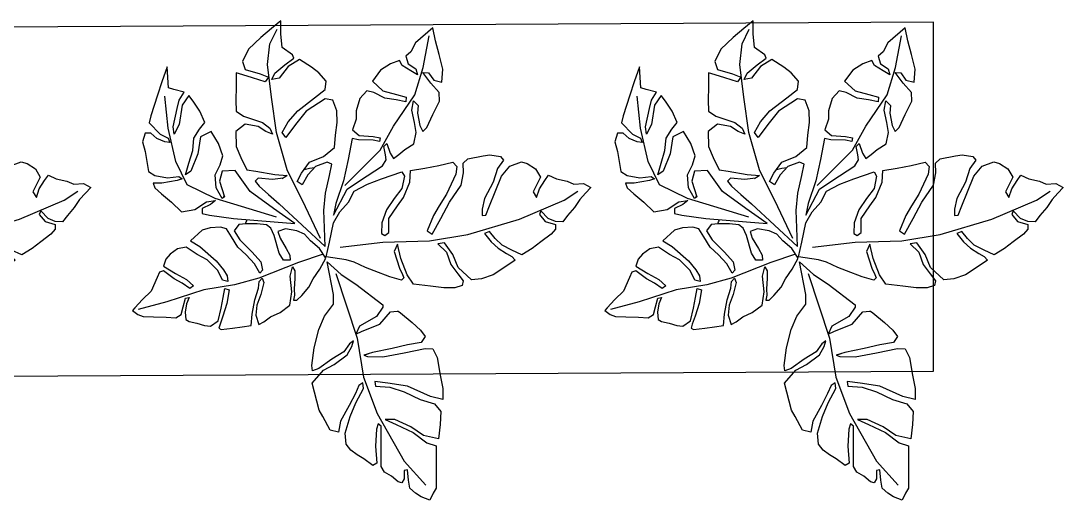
# Model space of a CAD drawing. Header units: millimetres. Extents: x 72 to 2370, y -203 to 794.
# Drawn here: x 1887.882 to 1889.674, y 285.325 to 286.149 of the extents above; entities that cross this region are included whole.
import ezdxf

# ---------------------------------------------------------------- set-up
doc = ezdxf.new("R2010")
doc.units = ezdxf.units.MM
doc.layers.add('Barandal', color=138, linetype='Continuous', lineweight=30)
doc.layers.add('planting plan', color=92, linetype='Continuous')
doc.layers.add('planting render', color=7, linetype='Continuous')

# ---------------------------------------------------------------- blocks, each defined once
blk = doc.blocks.new('philodendron')
at = {"layer": 'planting render', "color": 94}
for p, q in [((-18739.11, -11552.45), (-18765.5, -11545.31)), ((-18705.28, -11563.3), (-18739.11, -11552.45)), ((-18677.03, -11567.96), (-18705.28, -11563.3)), ((-18654.68, -11574.16), (-18677.03, -11567.96)), ((-18618.37, -11588.43), (-18654.68, -11574.16)), ((-18595.71, -11596.18), (-18618.37, -11588.43))]:
    blk.add_line(p, q, dxfattribs=at)
for points in [[(-18497.89, -11370.52), (-18505.77, -11373.67), (-18511.03, -11376.82), (-18516.28, -11381.54), (-18517.33, -11388.89), (-18518.38, -11398.34), (-18521.54, -11397.82), (-18521.54, -11389.94), (-18523.64, -11386.27), (-18526.79, -11387.32), (-18533.09, -11392.57), (-18539.4, -11396.24), (-18542.55, -11401.49), (-18542.55, -11413.57), (-18542.55, -11429.32), (-18542.55, -11438.25), (-18545.18, -11440.35), (-18546.75, -11435.62), (-18547.59, -11420.14), (-18546.36, -11404.27), (-18550.04, -11402.17), (-18558.31, -11408.32), (-18564.62, -11412), (-18570.4, -11416.2), (-18574.6, -11421.97), (-18575.65, -11431.95), (-18570.92, -11447.17), (-18565.67, -11459.78), (-18558.84, -11472.9), (-18559.36, -11478.15), (-18563.04, -11475.53), (-18566.2, -11468.18), (-18571.97, -11457.15), (-18579.86, -11442.97), (-18581.54, -11432.95), (-18589.42, -11434.52), (-18596.14, -11447.17), (-18599.24, -11452.99), (-18601.4, -11461.35), (-18605.85, -11477.89), (-18595.42, -11489.54), (-18585.64, -11494.95), (-18573.55, -11503.88), (-18569.35, -11511.23), (-18567.77, -11516.48), (-18571.45, -11513.86), (-18576.7, -11506.51), (-18587.74, -11499.68), (-18599.82, -11491.28), (-18605.6, -11489.18), (-18606.13, -11493.9), (-18604.02, -11510.18), (-18599.82, -11526.98), (-18594.57, -11539.06), (-18586.16, -11550.08), (-18586.16, -11559.01), (-18591.94, -11588.94), (-18579.33, -11577.39), (-18565.67, -11568.46), (-18540.86, -11549.45), (-18540.86, -11547.35), (-18546.91, -11538.75), (-18562.52, -11530.13), (-18565.67, -11522.78), (-18559.89, -11525.41), (-18543.76, -11531.92), (-18534.03, -11543.15), (-18527.73, -11543.67), (-18526.93, -11543.9), (-18524.69, -11542.21), (-18514.18, -11533.28), (-18506.3, -11526.46), (-18502.09, -11520.68), (-18505.77, -11514.91), (-18518.38, -11512.81), (-18532.57, -11509.66), (-18550.43, -11505.98), (-18558.31, -11503.35), (-18555.16, -11502.3), (-18540.98, -11501.78), (-18521.54, -11505.46), (-18502.09, -11509.66), (-18495.26, -11509.13), (-18491.06, -11501.25), (-18488.43, -11484.98), (-18485.81, -11472.9), (-18485.81, -11462.93), (-18497.37, -11465.55), (-18518.38, -11475), (-18536.25, -11477.63), (-18548.33, -11479.2), (-18547.81, -11475), (-18534.67, -11473.95), (-18521.54, -11469.75), (-18506.82, -11462.93), (-18493.69, -11458.73), (-18487.91, -11451.9), (-18488.43, -11439.82), (-18490.01, -11426.7), (-18503.67, -11429.85), (-18515.23, -11437.72), (-18529.94, -11444.55), (-18538.87, -11444.55), (-18528.89, -11439.82), (-18513.13, -11432.47), (-18500.52, -11423.02), (-18492.11, -11420.4), (-18492.11, -11404.12), (-18492.11, -11390.47), (-18492.11, -11381.54), (-18494.74, -11376.82)], [(-18770.66, -11544.49), (-18765.54, -11540.78), (-18760.66, -11538.82), (-18751.21, -11538.5), (-18739.81, -11538.17), (-18730.7, -11537.52), (-18725.81, -11540.78), (-18724.18, -11547.61), (-18721.9, -11555.75), (-18718.65, -11556.4), (-18720.93, -11550.54), (-18722.23, -11542.73), (-18721.58, -11536.22), (-18718.65, -11534.27), (-18711.48, -11532.64), (-18704.65, -11530.69), (-18699.11, -11530.04), (-18691.95, -11534.92), (-18689.34, -11546.63), (-18687.39, -11556.4), (-18685.76, -11564.53), (-18681.85, -11563.23), (-18684.13, -11550.86), (-18687.71, -11539.15), (-18690.32, -11531.99), (-18691.29, -11528.08), (-18689.34, -11527.11), (-18678.92, -11528.08), (-18670.13, -11529.39), (-18661.66, -11530.69), (-18660.69, -11541.1), (-18658.41, -11554.12), (-18655.15, -11564.86), (-18654.5, -11571.04), (-18651.57, -11573.97), (-18650.26, -11570.06), (-18652.87, -11559), (-18656.45, -11549.24), (-18657.43, -11540.13), (-18654.82, -11531.66), (-18650.26, -11533.94), (-18644.08, -11538.5), (-18635.29, -11542.4), (-18626.17, -11549.24), (-18624.54, -11561.6), (-18625.84, -11575.92), (-18623.89, -11584.38), (-18621.61, -11580.8), (-18621.61, -11573.97), (-18622.26, -11563.88), (-18621.93, -11558.35), (-18622.91, -11553.79), (-18619.98, -11553.79), (-18615.42, -11558.02), (-18608.91, -11565.83), (-18605, -11573.32), (-18598.81, -11582.43), (-18593.28, -11592.52), (-18599.14, -11601.3), (-18607.28, -11608.14), (-18612.82, -11614.32), (-18619.98, -11617.57), (-18630.4, -11619.2), (-18637.24, -11616.92), (-18635.29, -11610.74), (-18629.75, -11601.3), (-18626.17, -11595.12), (-18625.84, -11590.56), (-18632.03, -11590.56), (-18635.94, -11597.07), (-18640.5, -11613.02), (-18643.75, -11619.85), (-18647.66, -11622.78), (-18656.13, -11623.76), (-18666.22, -11623.76), (-18673.06, -11623.11), (-18677.29, -11617.57), (-18672.08, -11609.11), (-18660.69, -11597.72), (-18652.87, -11588.94), (-18651.24, -11581.45), (-18653.85, -11578.52), (-18658.73, -11587.31), (-18666.22, -11595.45), (-18674.04, -11602.6), (-18679.9, -11612.04), (-18684.46, -11619.2), (-18689.99, -11620.83), (-18699.44, -11620.18), (-18706.6, -11617.9), (-18717.34, -11608.13), (-18708.88, -11602.93), (-18693.9, -11589.91), (-18687.06, -11581.78), (-18683.81, -11576.25), (-18683.15, -11571.04), (-18688.04, -11572.34), (-18692.27, -11581.13), (-18702.04, -11590.89), (-18711.16, -11595.77), (-18721.25, -11602.6), (-18729.39, -11600.98), (-18735.91, -11596.1), (-18740.14, -11591.54), (-18742.18, -11585.11), (-18731.02, -11578.2), (-18720.93, -11572.67), (-18714.74, -11567.13), (-18718, -11564.53), (-18725.16, -11569.41), (-18732.32, -11573.32), (-18742.09, -11580.8), (-18745.68, -11579.5), (-18747.96, -11574.62), (-18753.49, -11562.25), (-18761.31, -11554.44), (-18768.47, -11546.96)], [(-18350.25, -11657.03), (-18355.05, -11651.87), (-18360.4, -11646.08), (-18365.3, -11638.96), (-18371.54, -11631.39), (-18375.99, -11625.6), (-18382.68, -11626.04), (-18389.36, -11628.72), (-18396.05, -11635.84), (-18397.38, -11632.28), (-18392.04, -11626.04), (-18382.68, -11623.37), (-18382.68, -11618.92), (-18386.69, -11614.47), (-18396.05, -11607.34), (-18404.07, -11601.11), (-18413.42, -11595.32), (-18422.78, -11599.77), (-18431.69, -11604.22), (-18437.93, -11610.46), (-18443.28, -11616.69), (-18447.74, -11614.91), (-18441.5, -11607.34), (-18435.26, -11601.55), (-18427.68, -11596.65), (-18422.78, -11593.98), (-18419.66, -11590.42), (-18425.46, -11586.41), (-18439.72, -11577.06), (-18450.41, -11573.5), (-18459.77, -11572.61), (-18471.8, -11583.74), (-18476.7, -11595.76), (-18484.28, -11606.45), (-18490.51, -11605.56), (-18482.49, -11597.99), (-18478.48, -11586.41), (-18472.24, -11577.95), (-18467.34, -11571.72), (-18468.23, -11567.26), (-18474.92, -11565.04), (-18485.17, -11565.04), (-18497.2, -11566.82), (-18512.79, -11568.6), (-18518.59, -11577.06), (-18524.38, -11592.2), (-18527.5, -11605.11), (-18530.62, -11598.43), (-18525.72, -11583.29), (-18523.04, -11577.51), (-18521.71, -11574.39), (-18523.93, -11572.16), (-18534.63, -11575.28), (-18548.89, -11580.62), (-18556.91, -11583.74), (-18567.16, -11588.64), (-18574.73, -11590.86), (-18593, -11593.54), (-18589.88, -11606.9), (-18586.32, -11624.71), (-18580.53, -11634.95), (-18572.51, -11643.86), (-18567.16, -11653.65), (-18555.13, -11660.33), (-18542.2, -11665.23), (-18523.49, -11671.46), (-18521.26, -11667.46), (-18523.49, -11656.32), (-18530.62, -11646.97), (-18537.75, -11636.73), (-18541.76, -11624.71), (-18542.2, -11614.91), (-18539.09, -11613.13), (-18535.52, -11615.8), (-18535.52, -11628.72), (-18527.5, -11640.29), (-18522.15, -11647.86), (-18516.36, -11662.11), (-18515.47, -11672.8), (-18502.55, -11675.03), (-18489.62, -11677.25), (-18476.7, -11680.37), (-18473.14, -11676.36), (-18474.03, -11669.24), (-18482.49, -11650.98), (-18489.18, -11640.29), (-18494.52, -11631.39), (-18500.32, -11617.58), (-18495.86, -11614.47), (-18487.84, -11628.72), (-18479.82, -11643.86), (-18469.13, -11659.44), (-18466.9, -11670.57), (-18467.34, -11679.48), (-18462.89, -11683.49), (-18449.07, -11686.16), (-18442.83, -11687.05), (-18433.03, -11685.71), (-18430.36, -11682.15), (-18435.7, -11674.58), (-18439.72, -11662.11), (-18447.74, -11646.97), (-18449.96, -11637.18), (-18449.96, -11631.39), (-18446.4, -11631.83), (-18443.28, -11640.29), (-18437.93, -11653.21), (-18432.14, -11667.46), (-18424.56, -11676.81), (-18413.87, -11680.82), (-18408.52, -11679.03), (-18400.95, -11674.14), (-18396.49, -11666.57), (-18403.18, -11653.21), (-18400.06, -11647.86), (-18397.38, -11655.88), (-18392.48, -11663.45), (-18388.92, -11668.35), (-18381.79, -11665.23), (-18371.98, -11663), (-18365.74, -11660.33), (-18356.83, -11660.78)], [(-18738.75, -11767.68), (-18743.55, -11754.19), (-18747.65, -11741.91), (-18753.8, -11722.97), (-18755.33, -11716.31), (-18745.09, -11706.08), (-18737.92, -11702.49), (-18736.38, -11698.4), (-18740.99, -11698.91), (-18748.16, -11701.98), (-18753.8, -11707.1), (-18758.92, -11707.1), (-18761.48, -11698.91), (-18758.92, -11690.21), (-18755.85, -11671.78), (-18750.21, -11668.2), (-18738.43, -11666.15), (-18728.19, -11667.17), (-18725.11, -11665.13), (-18729.72, -11663.59), (-18743.55, -11661.03), (-18751.75, -11661.03), (-18750.21, -11656.94), (-18744.07, -11651.31), (-18734.85, -11643.63), (-18725.63, -11634.93), (-18713.33, -11636.97), (-18702.58, -11644.14), (-18694.38, -11645.16), (-18698.99, -11641.58), (-18706.67, -11638), (-18706.67, -11633.39), (-18700.02, -11631.86), (-18677.99, -11628.78), (-18640.6, -11625.71), (-18621.65, -11624.18), (-18641.11, -11638), (-18662.62, -11653.35), (-18676.45, -11672.8), (-18688.23, -11672.29), (-18690.8, -11663.08), (-18686.19, -11648.75), (-18688.23, -11647.21), (-18693.87, -11656.94), (-18694.89, -11668.71), (-18690.28, -11677.92), (-18687.72, -11686.11), (-18691.82, -11697.37), (-18698.48, -11708.63), (-18708.21, -11703.52), (-18710.77, -11688.16), (-18716.92, -11672.29), (-18722.04, -11668.71), (-18718.97, -11679.46), (-18715.38, -11691.23), (-18714.36, -11702.49), (-18709.23, -11710.68), (-18704.11, -11716.82), (-18708.72, -11727.06), (-18714.87, -11736.28), (-18718.97, -11741.39), (-18725.11, -11732.69), (-18727.67, -11714.78), (-18732.28, -11706.08), (-18733.31, -11712.73), (-18729.72, -11729.62), (-18727.67, -11737.3), (-18723.06, -11744.47), (-18732.8, -11747.02), (-18737.41, -11748.56)], [(-18586.29, -11631.71), (-18573.7, -11655.62), (-18562.36, -11663.17), (-18541.37, -11677.02), (-18538.02, -11682.47), (-18538.44, -11687.09), (-18540.11, -11694.64), (-18537.18, -11697.57), (-18534.24, -11688.76), (-18531.3, -11683.73), (-18526.26, -11687.5), (-18520.8, -11692.12), (-18512.41, -11697.15), (-18510.31, -11707.64), (-18511.99, -11716.87), (-18514.51, -11728.2), (-18512.83, -11736.59), (-18508.63, -11732.39), (-18509.05, -11725.26), (-18506.95, -11713.93), (-18504.43, -11708.48), (-18500.65, -11712.26), (-18495.2, -11724), (-18488.9, -11736.17), (-18489.32, -11744.14), (-18496.88, -11752.95), (-18504.43, -11762.6), (-18498.97, -11762.18), (-18494.36, -11755.47), (-18486.8, -11753.79), (-18485.96, -11765.54), (-18489.32, -11778.96), (-18492.68, -11791.55), (-18495.2, -11803.71), (-18511.15, -11789.87), (-18515.35, -11781.48), (-18519.96, -11777.7), (-18517.87, -11770.57), (-18510.73, -11765.95), (-18509.05, -11760.5), (-18515.35, -11764.28), (-18523.32, -11768.89), (-18525.84, -11773.51), (-18533.82, -11770.57), (-18543.05, -11764.7), (-18550.61, -11754.63), (-18540.95, -11745.82), (-18528.36, -11742.46), (-18519.54, -11739.94), (-18519.96, -11735.75), (-18528.78, -11737.43), (-18539.28, -11739.11), (-18549.35, -11744.14), (-18555.65, -11745.82), (-18561.94, -11738.69), (-18565.3, -11727.36), (-18565.3, -11719.81), (-18568.66, -11710.16), (-18562.78, -11704.7), (-18549.77, -11703.87), (-18543.47, -11702.61), (-18543.89, -11699.25), (-18549.77, -11700.51), (-18563.2, -11700.93), (-18569.08, -11702.19), (-18572.86, -11682.89), (-18577.06, -11663.17), (-18584.19, -11642.62)]]:
    blk.add_lwpolyline(points, close=True, dxfattribs=at)
for points in [[(-18584.06, -11578.44), (-18564.62, -11519.11), (-18558.84, -11483.4), (-18546.23, -11449.8), (-18521.54, -11406.22), (-18501.57, -11384.17)], [(-18593.99, -11603.19), (-18594.5, -11620.08), (-18595.01, -11635.95), (-18593.48, -11651.82), (-18589.89, -11668.2), (-18587.84, -11678.43), (-18591.94, -11680.48), (-18602.7, -11676.39), (-18609.87, -11668.71), (-18614.99, -11659.5), (-18619.6, -11662.57), (-18615.5, -11670.25), (-18608.33, -11680.48), (-18595.52, -11685.6), (-18585.28, -11693.79), (-18584.26, -11705.05), (-18582.72, -11716.82), (-18583.23, -11727.57), (-18586.82, -11737.3), (-18593.99, -11738.32), (-18611.4, -11727.06), (-18621.13, -11714.78), (-18629.84, -11703), (-18633.43, -11707.61), (-18627.79, -11717.34), (-18619.09, -11727.57), (-18603.72, -11739.35), (-18593.99, -11747.02), (-18592.96, -11754.7), (-18599.62, -11762.38), (-18606.28, -11767.5), (-18617.55, -11774.67), (-18627.79, -11768.01), (-18635.99, -11757.26), (-18642.65, -11756.24), (-18640.09, -11761.87), (-18630.87, -11769.55), (-18622.67, -11775.69), (-18623.7, -11778.76), (-18633.43, -11785.41), (-18634.45, -11798.21), (-18634.45, -11809.98), (-18643.16, -11802.82), (-18652.89, -11794.63), (-18664.16, -11783.88), (-18669.79, -11772.62), (-18667.23, -11765.45), (-18653.4, -11761.36), (-18645.72, -11758.29), (-18648.79, -11754.19), (-18660.58, -11757.77), (-18669.28, -11760.33), (-18675.43, -11762.38), (-18675.43, -11749.58), (-18675.94, -11737.3), (-18675.43, -11727.06), (-18668.77, -11722.46), (-18651.36, -11716.82), (-18644.7, -11711.71), (-18642.14, -11706.08), (-18648.28, -11708.63), (-18655.45, -11713.24), (-18667.23, -11715.29), (-18675.94, -11708.63), (-18675.43, -11694.81), (-18671.33, -11684.58), (-18665.7, -11673.32), (-18657.5, -11672.29), (-18640.09, -11669.22), (-18628.82, -11668.2), (-18632.4, -11665.64), (-18642.14, -11664.61), (-18655.45, -11665.64), (-18658.01, -11663.08), (-18654.43, -11658.47), (-18645.72, -11650.79), (-18635.99, -11642.09), (-18593.99, -11603.19)], [(-18580.08, -11602.44), (-18540.87, -11606.9), (-18498.09, -11608.23), (-18462.89, -11614.02), (-18415.65, -11628.27), (-18374.66, -11645.64), (-18362.18, -11653.65)], [(-18598.09, -11610.36), (-18611.92, -11639.53), (-18628.82, -11673.32), (-18638.55, -11707.61), (-18643.16, -11739.86), (-18646.75, -11770.06), (-18644.7, -11789), (-18638.04, -11802.31)], [(-18638.55, -11629.81), (-18663.65, -11637.49), (-18694.89, -11647.21), (-18720.5, -11659.5), (-18730.75, -11680.99), (-18737.92, -11711.71), (-18740.99, -11740.88)], [(-18575.8, -11658.98), (-18543.47, -11691.28), (-18531.3, -11713.51), (-18511.57, -11742.04), (-18504.01, -11767.21), (-18498.55, -11796.16)]]:
    blk.add_lwpolyline(points, dxfattribs=at)
for radius, start, end in [(103.87, 66.84624, 69.16348), (75.73, 197.99978, 201.25914), (103.87, 207.39853, 208.19827), (75.73, 239.49779, 242.42969), (75.73, 256.13302, 263.44205)]:
    blk.add_arc((-18594.85, -11600.29), radius, start, end, dxfattribs=at)

msp = doc.modelspace()

# ---------------------------------------------------------------- linework, layer by layer
at = {"layer": 'Barandal'}
msp.add_lwpolyline([(1886.3319, 285.5301), (1889.4515, 285.5468), (1889.4515, 286.1468), (1886.3319, 286.1301)], close=True, dxfattribs=at)

# ---------------------------------------------------------------- block references
at = {"layer": 'planting plan', "xscale": -0.001875239180437207, "yscale": 0.001875239180437207, "zscale": 0.001875239180437207, "rotation": 180}
for p in [(1922.413, 264.0026), (1923.2731, 264.0026), (1924.0854, 264.0026)]:
    msp.add_blockref('philodendron', p, dxfattribs=at)

doc.saveas('drawing.dxf')
